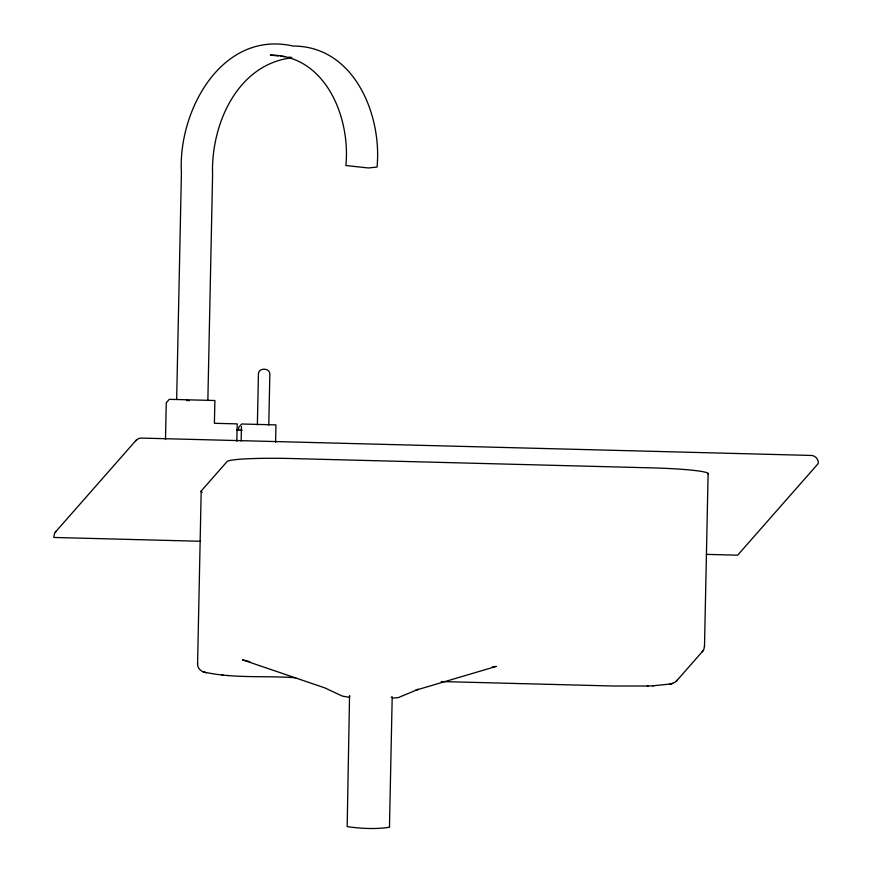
<?xml version="1.0" encoding="UTF-8"?>
<svg xmlns="http://www.w3.org/2000/svg" width="872" height="872" viewBox="0 0 872 872"><rect width="100%" height="100%" fill="white"/><g stroke="black" fill="none" stroke-linecap="round" stroke-linejoin="round"><path stroke-width="1.31" d="M204.484 672.258C200.571 671.32 197.137 667.756 197.584 663.538M702.156 651.842L703.857 649.422L704.511 645.912M165.495 439.488L166.269 402.766L169.288 399.332L214.883 400.51L214.403 423.291L237.195 423.879L236.835 441.297M176.667 399.322L181.42 172.754C177.779 111.463 221.51 29.779 293.145 46.053C354.043 46.031 382.11 114.646 377.053 167.043L368.464 167.969L345.879 165.527C350.653 117.982 325.856 55.132 270.331 55.099L278.299 55.961M197.573 664.148L201.192 491.023L227.112 461.55A60.942 4.676 1.2 0 1 291.935 458.541L651.351 467.861A60.942 4.676 1.2 0 1 708.119 474.019M207.863 400.019L212.583 175.076C210.664 125.644 236.803 64.365 291.64 57.835M238.568 430.114L238.623 427.433L241.642 423.999L275.955 424.882L275.585 442.311M241.141 441.014L241.446 426.484M257.371 424.817L258.439 373.772C258.624 367.493 269.971 367.777 269.84 374.066L268.772 425.111M704.5 646.523L708.119 473.398M56.255 531.07L54.456 533.62L53.759 537.457L200.593 541.272M135.64 440.829L138.888 438.376L141.613 438.093L810.306 455.413C814.742 455.021 818.884 459.043 818.23 463.544L737.647 555.181L706.375 554.374M671.353 683.812L675.081 682.22L677.217 680.182M55.23 532.269L136.544 439.771M676.247 681.304L703.126 650.719M391.114 697.208L392.204 696.815L389.468 827.256C375.592 829.348 361.062 828.662 347.176 826.591L349.552 695.703L349.912 696.139M652.736 685.828L670.862 683.942M669.5 684.302L672.77 683.43M492.44 666.927L496.244 666.415L415.89 690.166L418.32 689.283L398.417 697.546L392.542 698.167M441.199 681.544L613.855 686.024L648.038 686.002M647.209 686.035L653.728 685.784M236.704 430.005L242.144 430.147M295.717 677.773C265.044 675.429 233.293 678.863 203.089 671.822M222.066 674.961L223.047 675.048M227.745 675.418L228.573 675.484M280.948 56.255L284.937 56.68M288.915 57.116L291.575 57.399M186.564 400.422L189.224 400.706M348.996 697.273L342.347 696.096L324.591 687.801L242.503 659.842L249.85 661.663M204.985 672.399L206.326 672.824M202.228 492.266A60.942 4.676 1.2 0 1 201.192 491.023"/></g></svg>
